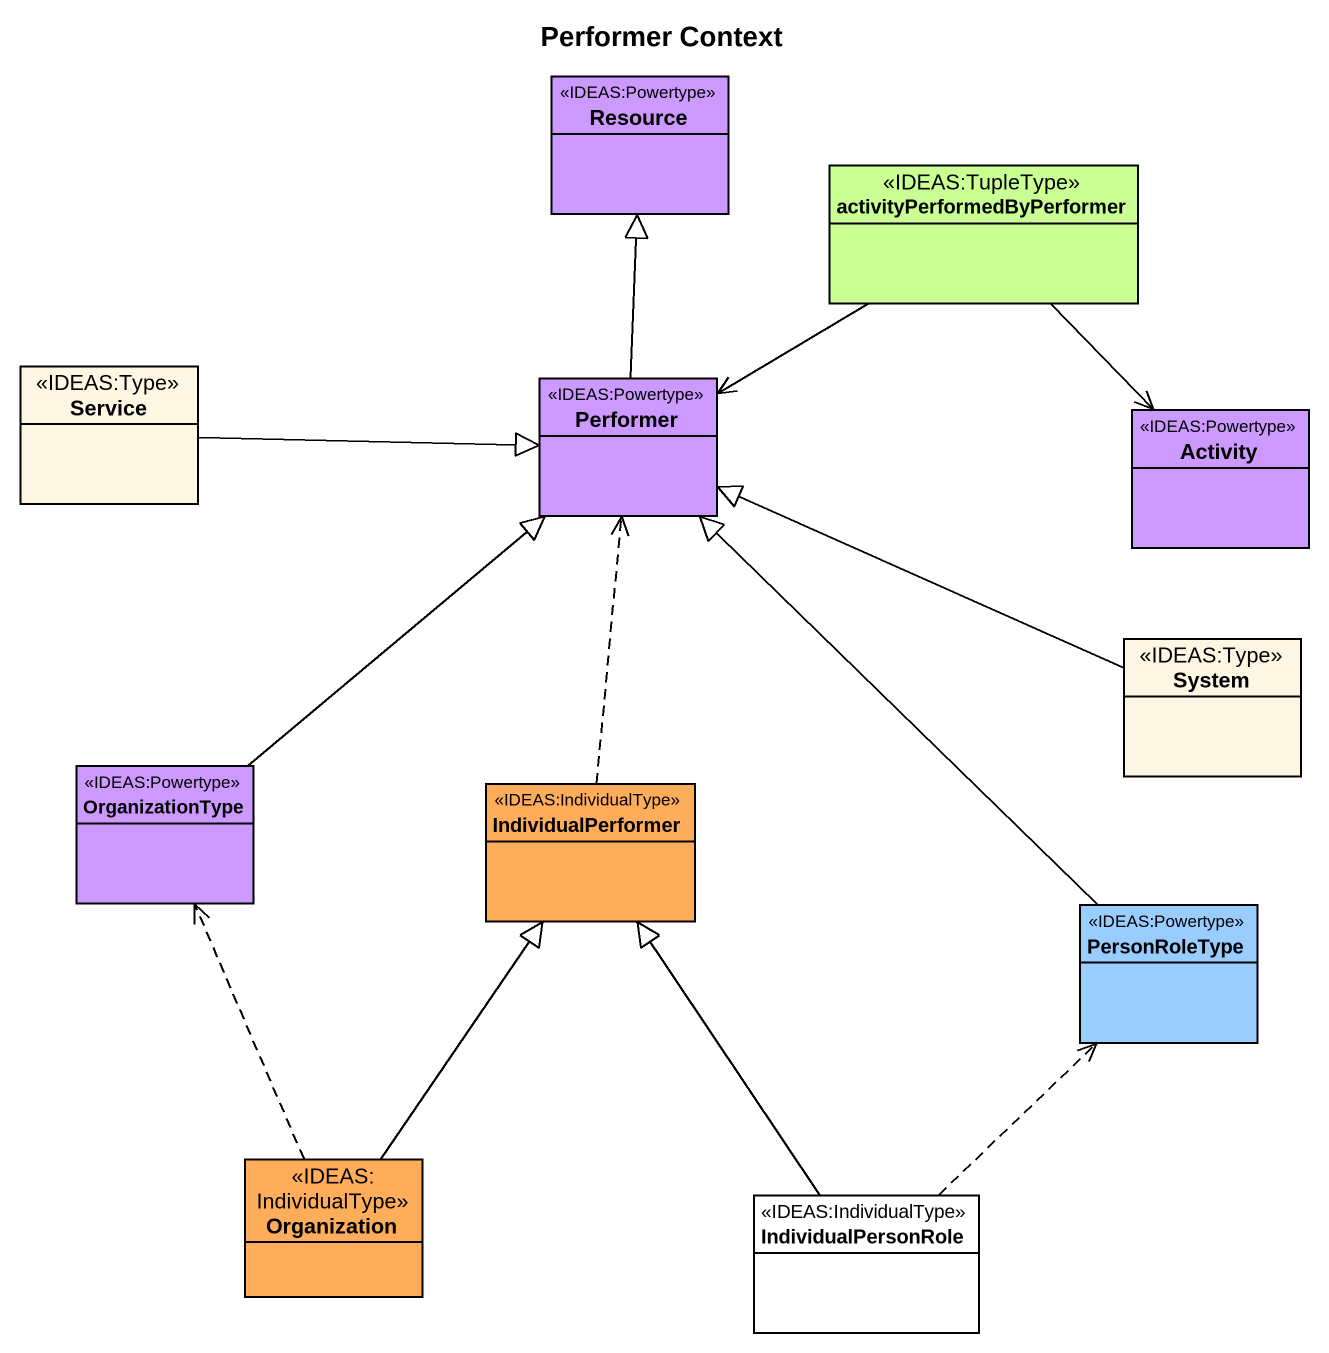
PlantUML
@startuml
title Performer Context
hide circle
hide empty members
class Resource <<IDEAS:Powertype>> #CC99FF
class activityPerformedByPerformer <<IDEAS:TupleType>> #C9FF93
class Service <<IDEAS:Type>>
class Performer <<IDEAS:Powertype>> #CC99FF
class Activity <<IDEAS:Powertype>> #CC99FF
class System <<IDEAS:Type>>
class OrganizationType <<IDEAS:Powertype>> #CC99FF
class IndividualPerformer <<IDEAS:IndividualType>> #FFAD5B
class PersonRoleType <<IDEAS:Powertype>> #99CCFF
class Organization <<IDEAS:IndividualType>> #FFAD5B
class IndividualPersonRole <<IDEAS:IndividualType>> #FFFFFF
activityPerformedByPerformer -left-> Performer
activityPerformedByPerformer --> Activity
Service -right-|> Performer
Performer -up-|> Resource
System -left-|> Performer
OrganizationType -up-|> Performer
IndividualPerformer .up.> Performer
PersonRoleType -up-|> Performer
Organization .up.> OrganizationType
Organization -up-|> IndividualPerformer
IndividualPersonRole -up-|> IndividualPerformer
IndividualPersonRole .up.> PersonRoleType
@enduml
